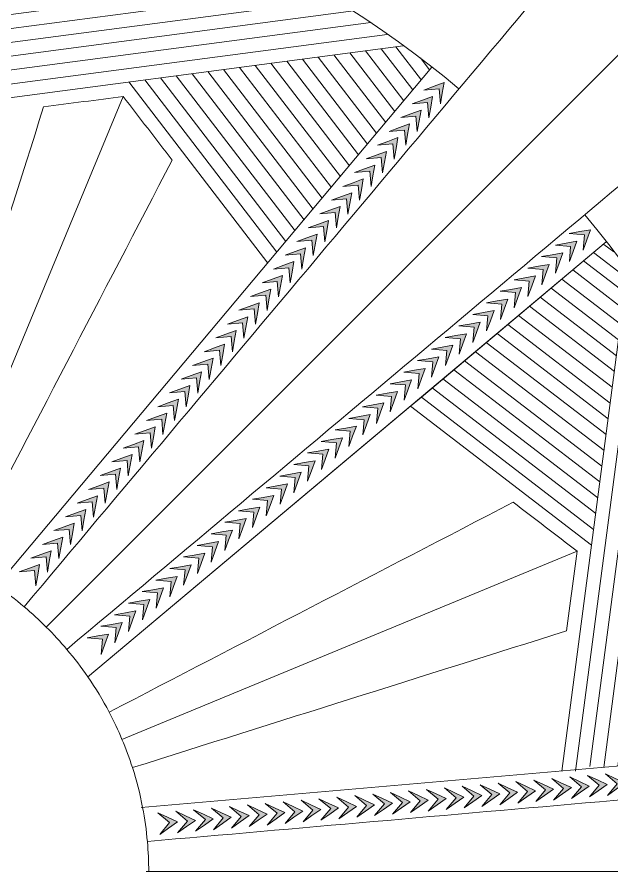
# Model space of a CAD drawing. Header units: inches. Extents: x 3.89 to 8.11, y -8.72 to -3.3.
# Drawn here: x 6.283 to 7.139, y -5.378 to -4.148 of the extents above; entities that cross this region are included whole.
import ezdxf

# ---------------------------------------------------------------- set-up
doc = ezdxf.new("R2010")
doc.units = ezdxf.units.IN
doc.header["$MEASUREMENT"] = 0
doc.layers.add('Layer 1', color=7, linetype='Continuous')

# ---------------------------------------------------------------- blocks, each defined once
blk = doc.blocks.new('block 12')
at = {"layer": 'Layer 1', "lineweight": 0}
for points in [[(6.2532, -4.9668), (6.8801, -4.2205)], [(7.1311, -4.4715), (6.3846, -5.0975)]]:
    blk.add_lwpolyline(points, dxfattribs=at)
blk = doc.blocks.new('block 14')
at = {"layer": 'Layer 1', "lineweight": 0}
for points in [[(6.2321, -3.93), (6.1491, -3.9409)], [(6.2926, -3.942), (6.1473, -3.9611)], [(6.3462, -3.955), (6.1456, -3.9814)], [(6.3949, -3.9686), (6.1438, -4.0016)], [(6.4395, -3.9827), (6.1421, -4.0218)], [(6.481, -3.9972), (6.1403, -4.0421)], [(6.5198, -4.0121), (6.1385, -4.0623)], [(6.5563, -4.0273), (6.1368, -4.0825)], [(6.5909, -4.0427), (6.135, -4.1028)], [(6.6237, -4.0584), (6.1333, -4.123)], [(6.6549, -4.0743), (6.1315, -4.1432)], [(6.6847, -4.0904), (6.1307, -4.1633)], [(6.7133, -4.1066), (6.128, -4.1837)], [(6.7407, -4.123), (6.1262, -4.2039)], [(6.7671, -4.1395), (6.1245, -4.2241)], [(6.792, -4.1563), (6.1257, -4.244)], [(6.8156, -4.1732), (6.1192, -4.2648)], [(6.8387, -4.1897), (6.1192, -4.2844)]]:
    blk.add_lwpolyline(points, dxfattribs=at)
blk = doc.blocks.new('block 13')
at = {"layer": 'Layer 1', "lineweight": 0}
for points in [[(6.8649, -4.2388), (6.8283, -4.191)], [(6.8137, -4.2998), (6.7392, -4.2028)], [(6.8267, -4.2843), (6.7619, -4.1998)], [(6.8398, -4.2687), (6.7846, -4.1968)], [(6.8528, -4.2531), (6.8073, -4.1938)], [(6.7615, -4.3621), (6.6484, -4.2147)], [(6.7745, -4.3465), (6.6711, -4.2117)], [(6.7876, -4.331), (6.6938, -4.2087)], [(6.8006, -4.3154), (6.7165, -4.2057)], [(6.8764, -4.2237), (6.8636, -4.2071)], [(6.7093, -4.4243), (6.5576, -4.2267)], [(6.7223, -4.4088), (6.5803, -4.2237)], [(6.7354, -4.3932), (6.603, -4.2207)], [(6.7484, -4.3776), (6.6257, -4.2177)], [(6.6571, -4.4866), (6.4668, -4.2386)], [(6.6701, -4.471), (6.4895, -4.2356)], [(6.6832, -4.4555), (6.5122, -4.2326)], [(6.6962, -4.4399), (6.5349, -4.2297)], [(6.644, -4.5022), (6.4441, -4.2416)]]:
    blk.add_lwpolyline(points, dxfattribs=at)
at = {"layer": 'Layer 1'}
blk.add_blockref('block 14', (0, 0), dxfattribs=at)
blk = doc.blocks.new('block 15')
at = {"layer": 'Layer 1', "lineweight": 0}
blk.add_lwpolyline([(6.4616, -5.2852), (7.4327, -5.2008)], dxfattribs=at)
blk = doc.blocks.new('block 17')
at = {"layer": 'Layer 1', "lineweight": 0}
for points in [[(7.1618, -4.5131), (7.0671, -5.2326)], [(7.1783, -4.5362), (7.0866, -5.2326)], [(7.1952, -4.5598), (7.1075, -5.2261)], [(7.2117, -4.5861), (7.1273, -5.2273)], [(7.2282, -4.6125), (7.1475, -5.2256)], [(7.2446, -4.6399), (7.1678, -5.2238)], [(7.2609, -4.6685), (7.1881, -5.2211)], [(7.2769, -4.6984), (7.2082, -5.2203)], [(7.2928, -4.7297), (7.2285, -5.2185)], [(7.3085, -4.7626), (7.2487, -5.2168)], [(7.3239, -4.7972), (7.2689, -5.215)], [(7.3391, -4.8338), (7.2892, -5.2133)], [(7.354, -4.8726), (7.3094, -5.2115)], [(7.3685, -4.9142), (7.3296, -5.2097)], [(7.3826, -4.959), (7.3498, -5.208)], [(7.3962, -5.0078), (7.3701, -5.2062)], [(7.4091, -5.0617), (7.3903, -5.2045)], [(7.4211, -5.1224), (7.4105, -5.2027)]]:
    blk.add_lwpolyline(points, dxfattribs=at)
blk = doc.blocks.new('block 16')
at = {"layer": 'Layer 1', "lineweight": 0}
for points in [[(7.1127, -4.4869), (7.1604, -4.5235)], [(7.1277, -4.4755), (7.1417, -4.4861)], [(7.0983, -4.499), (7.1577, -4.5445)], [(7.0827, -4.512), (7.1547, -4.5672)], [(7.0672, -4.5251), (7.1517, -4.5899)], [(7.0516, -4.5381), (7.1487, -4.6126)], [(7.0361, -4.5512), (7.1457, -4.6353)], [(7.0205, -4.5642), (7.1427, -4.658)], [(7.0049, -4.5773), (7.1397, -4.6807)], [(6.9894, -4.5903), (7.1367, -4.7034)], [(6.9738, -4.6034), (7.1338, -4.7261)], [(6.9582, -4.6164), (7.1308, -4.7488)], [(6.9427, -4.6295), (7.1278, -4.7715)], [(6.9271, -4.6425), (7.1248, -4.7942)], [(6.9116, -4.6556), (7.1218, -4.8169)], [(6.896, -4.6686), (7.1188, -4.8396)], [(6.8804, -4.6817), (7.1158, -4.8623)], [(6.8649, -4.6948), (7.1128, -4.885)], [(6.8493, -4.7078), (7.1098, -4.9077)]]:
    blk.add_lwpolyline(points, dxfattribs=at)
at = {"layer": 'Layer 1'}
blk.add_blockref('block 17', (0, 0), dxfattribs=at)
blk = doc.blocks.new('block 19')
at = {"layer": 'Layer 1', "lineweight": 0}
for points in [[(7.1311, -4.4715), (6.8649, -4.6948)], [(6.8649, -4.6948), (6.8493, -4.7078)], [(6.8493, -4.7078), (6.3846, -5.0975)]]:
    blk.add_lwpolyline(points, dxfattribs=at)
blk = doc.blocks.new('block 18')
at = {"layer": 'Layer 1'}
blk.add_blockref('block 19', (0, 0), dxfattribs=at)
blk = doc.blocks.new('block 31')
at = {"layer": 'Layer 1'}
h = blk.add_hatch(color=32, dxfattribs=at)
h.dxf.hatch_style = 2
h.paths.add_polyline_path([(6.8924, -4.2732), (6.8905, -4.2513), (6.8685, -4.2532), (6.8832, -4.2478), (6.8978, -4.2425), (6.8951, -4.2579)])
h = blk.add_hatch(color=32, dxfattribs=at)
h.dxf.hatch_style = 2
h.paths.add_polyline_path([(6.8738, -4.2711), (6.8519, -4.273), (6.8665, -4.2676), (6.8812, -4.2623), (6.8785, -4.2777), (6.8758, -4.293)])
h = blk.add_hatch(color=32, dxfattribs=at)
h.dxf.hatch_style = 2
h.paths.add_polyline_path([(6.8572, -4.2909), (6.8352, -4.2928), (6.8499, -4.2874), (6.8645, -4.2821), (6.8618, -4.2975), (6.8591, -4.3128)])
h = blk.add_hatch(color=32, dxfattribs=at)
h.dxf.hatch_style = 2
h.paths.add_polyline_path([(6.8406, -4.3107), (6.8186, -4.3126), (6.8333, -4.3073), (6.8479, -4.3019), (6.8452, -4.3173), (6.8425, -4.3326)])
h = blk.add_hatch(color=32, dxfattribs=at)
h.dxf.hatch_style = 2
h.paths.add_polyline_path([(6.8239, -4.3305), (6.802, -4.3324), (6.8166, -4.3271), (6.8313, -4.3217), (6.8286, -4.3371), (6.8259, -4.3524)])
h = blk.add_hatch(color=32, dxfattribs=at)
h.dxf.hatch_style = 2
h.paths.add_polyline_path([(6.8073, -4.3503), (6.7853, -4.3522), (6.8, -4.3469), (6.8146, -4.3415), (6.8119, -4.3569), (6.8092, -4.3722)])
h = blk.add_hatch(color=32, dxfattribs=at)
h.dxf.hatch_style = 2
h.paths.add_polyline_path([(6.7907, -4.3701), (6.7687, -4.372), (6.7833, -4.3667), (6.798, -4.3613), (6.7953, -4.3767), (6.7926, -4.392)])
h = blk.add_hatch(color=32, dxfattribs=at)
h.dxf.hatch_style = 2
h.paths.add_polyline_path([(6.774, -4.3899), (6.7521, -4.3918), (6.7667, -4.3865), (6.7814, -4.3811), (6.7787, -4.3965), (6.7759, -4.4118)])
h = blk.add_hatch(color=32, dxfattribs=at)
h.dxf.hatch_style = 2
h.paths.add_polyline_path([(6.7574, -4.4097), (6.7354, -4.4116), (6.7501, -4.4063), (6.7647, -4.4009), (6.762, -4.4163), (6.7593, -4.4316)])
h = blk.add_hatch(color=32, dxfattribs=at)
h.dxf.hatch_style = 2
h.paths.add_polyline_path([(6.7408, -4.4295), (6.7188, -4.4314), (6.7334, -4.4261), (6.7481, -4.4207), (6.7454, -4.4361), (6.7427, -4.4515)])
h = blk.add_hatch(color=32, dxfattribs=at)
h.dxf.hatch_style = 2
h.paths.add_polyline_path([(6.7241, -4.4493), (6.7022, -4.4512), (6.7168, -4.4459), (6.7315, -4.4406), (6.7287, -4.4559), (6.726, -4.4713)])
h = blk.add_hatch(color=32, dxfattribs=at)
h.dxf.hatch_style = 2
h.paths.add_polyline_path([(6.7075, -4.4691), (6.6855, -4.471), (6.7002, -4.4657), (6.7148, -4.4604), (6.7121, -4.4757), (6.7094, -4.4911)])
h = blk.add_hatch(color=32, dxfattribs=at)
h.dxf.hatch_style = 2
h.paths.add_polyline_path([(6.6908, -4.4889), (6.6689, -4.4908), (6.6835, -4.4855), (6.6982, -4.4802), (6.6955, -4.4955), (6.6928, -4.5109)])
h = blk.add_hatch(color=32, dxfattribs=at)
h.dxf.hatch_style = 2
h.paths.add_polyline_path([(6.6742, -4.5087), (6.6522, -4.5106), (6.6669, -4.5053), (6.6815, -4.5), (6.6788, -4.5153), (6.6761, -4.5307)])
h = blk.add_hatch(color=32, dxfattribs=at)
h.dxf.hatch_style = 2
h.paths.add_polyline_path([(6.6576, -4.5285), (6.6356, -4.5304), (6.6503, -4.5251), (6.6649, -4.5198), (6.6622, -4.5351), (6.6595, -4.5505)])
h = blk.add_hatch(color=32, dxfattribs=at)
h.dxf.hatch_style = 2
h.paths.add_polyline_path([(6.6409, -4.5483), (6.619, -4.5502), (6.6336, -4.5449), (6.6483, -4.5396), (6.6456, -4.5549), (6.6429, -4.5703)])
h = blk.add_hatch(color=32, dxfattribs=at)
h.dxf.hatch_style = 2
h.paths.add_polyline_path([(6.6243, -4.5681), (6.6023, -4.57), (6.617, -4.5647), (6.6316, -4.5594), (6.6289, -4.5747), (6.6262, -4.5901)])
h = blk.add_hatch(color=32, dxfattribs=at)
h.dxf.hatch_style = 2
h.paths.add_polyline_path([(6.6077, -4.5879), (6.5857, -4.5898), (6.6004, -4.5845), (6.615, -4.5792), (6.6123, -4.5945), (6.6096, -4.6099)])
h = blk.add_hatch(color=32, dxfattribs=at)
h.dxf.hatch_style = 2
h.paths.add_polyline_path([(6.591, -4.6077), (6.5691, -4.6097), (6.5837, -4.6043), (6.5984, -4.599), (6.5957, -4.6143), (6.5929, -4.6297)])
h = blk.add_hatch(color=32, dxfattribs=at)
h.dxf.hatch_style = 2
h.paths.add_polyline_path([(6.5744, -4.6275), (6.5524, -4.6295), (6.5671, -4.6241), (6.5817, -4.6188), (6.579, -4.6341), (6.5763, -4.6495)])
h = blk.add_hatch(color=32, dxfattribs=at)
h.dxf.hatch_style = 2
h.paths.add_polyline_path([(6.5578, -4.6473), (6.5358, -4.6493), (6.5504, -4.6439), (6.5651, -4.6386), (6.5624, -4.654), (6.5597, -4.6693)])
h = blk.add_hatch(color=32, dxfattribs=at)
h.dxf.hatch_style = 2
h.paths.add_polyline_path([(6.5411, -4.6671), (6.5192, -4.6691), (6.5338, -4.6637), (6.5485, -4.6584), (6.5457, -4.6738), (6.543, -4.6891)])
h = blk.add_hatch(color=32, dxfattribs=at)
h.dxf.hatch_style = 2
h.paths.add_polyline_path([(6.5245, -4.6869), (6.5025, -4.6889), (6.5172, -4.6835), (6.5318, -4.6782), (6.5291, -4.6936), (6.5264, -4.7089)])
h = blk.add_hatch(color=32, dxfattribs=at)
h.dxf.hatch_style = 2
h.paths.add_polyline_path([(6.5078, -4.7068), (6.4859, -4.7087), (6.5005, -4.7033), (6.5152, -4.698), (6.5125, -4.7134), (6.5098, -4.7287)])
h = blk.add_hatch(color=32, dxfattribs=at)
h.dxf.hatch_style = 2
h.paths.add_polyline_path([(6.4912, -4.7266), (6.4692, -4.7285), (6.4839, -4.7231), (6.4985, -4.7178), (6.4958, -4.7332), (6.4931, -4.7485)])
h = blk.add_hatch(color=32, dxfattribs=at)
h.dxf.hatch_style = 2
h.paths.add_polyline_path([(6.4746, -4.7464), (6.4526, -4.7483), (6.4673, -4.743), (6.4819, -4.7376), (6.4792, -4.753), (6.4765, -4.7683)])
h = blk.add_hatch(color=32, dxfattribs=at)
h.dxf.hatch_style = 2
h.paths.add_polyline_path([(6.4579, -4.7662), (6.436, -4.7681), (6.4506, -4.7628), (6.4653, -4.7574), (6.4626, -4.7728), (6.4599, -4.7881)])
h = blk.add_hatch(color=32, dxfattribs=at)
h.dxf.hatch_style = 2
h.paths.add_polyline_path([(6.4413, -4.786), (6.4193, -4.7879), (6.434, -4.7826), (6.4486, -4.7772), (6.4459, -4.7926), (6.4432, -4.8079)])
h = blk.add_hatch(color=32, dxfattribs=at)
h.dxf.hatch_style = 2
h.paths.add_polyline_path([(6.4247, -4.8058), (6.4027, -4.8077), (6.4174, -4.8024), (6.432, -4.797), (6.4293, -4.8124), (6.4266, -4.8277)])
h = blk.add_hatch(color=32, dxfattribs=at)
h.dxf.hatch_style = 2
h.paths.add_polyline_path([(6.408, -4.8256), (6.3861, -4.8275), (6.4007, -4.8222), (6.4154, -4.8168), (6.4127, -4.8322), (6.41, -4.8475)])
h = blk.add_hatch(color=32, dxfattribs=at)
h.dxf.hatch_style = 2
h.paths.add_polyline_path([(6.3914, -4.8454), (6.3694, -4.8473), (6.3841, -4.842), (6.3987, -4.8366), (6.396, -4.852), (6.3933, -4.8673)])
h = blk.add_hatch(color=32, dxfattribs=at)
h.dxf.hatch_style = 2
h.paths.add_polyline_path([(6.3748, -4.8652), (6.3528, -4.8671), (6.3674, -4.8618), (6.3821, -4.8564), (6.3794, -4.8718), (6.3767, -4.8872)])
h = blk.add_hatch(color=32, dxfattribs=at)
h.dxf.hatch_style = 2
h.paths.add_polyline_path([(6.3581, -4.885), (6.3362, -4.8869), (6.3508, -4.8816), (6.3655, -4.8763), (6.3628, -4.8916), (6.36, -4.907)])
h = blk.add_hatch(color=32, dxfattribs=at)
h.dxf.hatch_style = 2
h.paths.add_polyline_path([(6.3415, -4.9048), (6.3195, -4.9067), (6.3342, -4.9014), (6.3488, -4.8961), (6.3461, -4.9114), (6.3434, -4.9268)])
h = blk.add_hatch(color=32, dxfattribs=at)
h.dxf.hatch_style = 2
h.paths.add_polyline_path([(6.3249, -4.9246), (6.3029, -4.9265), (6.3175, -4.9212), (6.3322, -4.9159), (6.3295, -4.9312), (6.3268, -4.9466)])
h = blk.add_hatch(color=32, dxfattribs=at)
h.dxf.hatch_style = 2
h.paths.add_polyline_path([(6.3101, -4.9664), (6.3082, -4.9444), (6.2863, -4.9463), (6.3009, -4.941), (6.3155, -4.9357), (6.3128, -4.951)])
at = {"layer": 'Layer 1', "lineweight": 0}
for points in [[(6.8924, -4.2732), (6.8905, -4.2513), (6.8685, -4.2532), (6.8832, -4.2478), (6.8978, -4.2425), (6.8951, -4.2579), (6.8924, -4.2732)], [(6.8738, -4.2711), (6.8519, -4.273), (6.8665, -4.2676), (6.8812, -4.2623), (6.8785, -4.2777), (6.8758, -4.293), (6.8738, -4.2711)], [(6.8572, -4.2909), (6.8352, -4.2928), (6.8499, -4.2874), (6.8645, -4.2821), (6.8618, -4.2975), (6.8591, -4.3128), (6.8572, -4.2909)], [(6.8406, -4.3107), (6.8186, -4.3126), (6.8333, -4.3073), (6.8479, -4.3019), (6.8452, -4.3173), (6.8425, -4.3326), (6.8406, -4.3107)], [(6.8239, -4.3305), (6.802, -4.3324), (6.8166, -4.3271), (6.8313, -4.3217), (6.8286, -4.3371), (6.8259, -4.3524), (6.8239, -4.3305)], [(6.8073, -4.3503), (6.7853, -4.3522), (6.8, -4.3469), (6.8146, -4.3415), (6.8119, -4.3569), (6.8092, -4.3722), (6.8073, -4.3503)], [(6.7907, -4.3701), (6.7687, -4.372), (6.7833, -4.3667), (6.798, -4.3613), (6.7953, -4.3767), (6.7926, -4.392), (6.7907, -4.3701)], [(6.774, -4.3899), (6.7521, -4.3918), (6.7667, -4.3865), (6.7814, -4.3811), (6.7787, -4.3965), (6.7759, -4.4118), (6.774, -4.3899)], [(6.7574, -4.4097), (6.7354, -4.4116), (6.7501, -4.4063), (6.7647, -4.4009), (6.762, -4.4163), (6.7593, -4.4316), (6.7574, -4.4097)], [(6.7408, -4.4295), (6.7188, -4.4314), (6.7334, -4.4261), (6.7481, -4.4207), (6.7454, -4.4361), (6.7427, -4.4515), (6.7408, -4.4295)], [(6.7241, -4.4493), (6.7022, -4.4512), (6.7168, -4.4459), (6.7315, -4.4406), (6.7287, -4.4559), (6.726, -4.4713), (6.7241, -4.4493)], [(6.7075, -4.4691), (6.6855, -4.471), (6.7002, -4.4657), (6.7148, -4.4604), (6.7121, -4.4757), (6.7094, -4.4911), (6.7075, -4.4691)], [(6.6908, -4.4889), (6.6689, -4.4908), (6.6835, -4.4855), (6.6982, -4.4802), (6.6955, -4.4955), (6.6928, -4.5109), (6.6908, -4.4889)], [(6.6742, -4.5087), (6.6522, -4.5106), (6.6669, -4.5053), (6.6815, -4.5), (6.6788, -4.5153), (6.6761, -4.5307), (6.6742, -4.5087)], [(6.6576, -4.5285), (6.6356, -4.5304), (6.6503, -4.5251), (6.6649, -4.5198), (6.6622, -4.5351), (6.6595, -4.5505), (6.6576, -4.5285)], [(6.6409, -4.5483), (6.619, -4.5502), (6.6336, -4.5449), (6.6483, -4.5396), (6.6456, -4.5549), (6.6429, -4.5703), (6.6409, -4.5483)], [(6.6243, -4.5681), (6.6023, -4.57), (6.617, -4.5647), (6.6316, -4.5594), (6.6289, -4.5747), (6.6262, -4.5901), (6.6243, -4.5681)], [(6.6077, -4.5879), (6.5857, -4.5898), (6.6004, -4.5845), (6.615, -4.5792), (6.6123, -4.5945), (6.6096, -4.6099), (6.6077, -4.5879)], [(6.591, -4.6077), (6.5691, -4.6097), (6.5837, -4.6043), (6.5984, -4.599), (6.5957, -4.6143), (6.5929, -4.6297), (6.591, -4.6077)], [(6.5744, -4.6275), (6.5524, -4.6295), (6.5671, -4.6241), (6.5817, -4.6188), (6.579, -4.6341), (6.5763, -4.6495), (6.5744, -4.6275)], [(6.5578, -4.6473), (6.5358, -4.6493), (6.5504, -4.6439), (6.5651, -4.6386), (6.5624, -4.654), (6.5597, -4.6693), (6.5578, -4.6473)], [(6.5411, -4.6671), (6.5192, -4.6691), (6.5338, -4.6637), (6.5485, -4.6584), (6.5457, -4.6738), (6.543, -4.6891), (6.5411, -4.6671)], [(6.5245, -4.6869), (6.5025, -4.6889), (6.5172, -4.6835), (6.5318, -4.6782), (6.5291, -4.6936), (6.5264, -4.7089), (6.5245, -4.6869)], [(6.5078, -4.7068), (6.4859, -4.7087), (6.5005, -4.7033), (6.5152, -4.698), (6.5125, -4.7134), (6.5098, -4.7287), (6.5078, -4.7068)], [(6.4912, -4.7266), (6.4692, -4.7285), (6.4839, -4.7231), (6.4985, -4.7178), (6.4958, -4.7332), (6.4931, -4.7485), (6.4912, -4.7266)], [(6.4746, -4.7464), (6.4526, -4.7483), (6.4673, -4.743), (6.4819, -4.7376), (6.4792, -4.753), (6.4765, -4.7683), (6.4746, -4.7464)], [(6.4579, -4.7662), (6.436, -4.7681), (6.4506, -4.7628), (6.4653, -4.7574), (6.4626, -4.7728), (6.4599, -4.7881), (6.4579, -4.7662)], [(6.4413, -4.786), (6.4193, -4.7879), (6.434, -4.7826), (6.4486, -4.7772), (6.4459, -4.7926), (6.4432, -4.8079), (6.4413, -4.786)], [(6.4247, -4.8058), (6.4027, -4.8077), (6.4174, -4.8024), (6.432, -4.797), (6.4293, -4.8124), (6.4266, -4.8277), (6.4247, -4.8058)], [(6.408, -4.8256), (6.3861, -4.8275), (6.4007, -4.8222), (6.4154, -4.8168), (6.4127, -4.8322), (6.41, -4.8475), (6.408, -4.8256)], [(6.3914, -4.8454), (6.3694, -4.8473), (6.3841, -4.842), (6.3987, -4.8366), (6.396, -4.852), (6.3933, -4.8673), (6.3914, -4.8454)], [(6.3748, -4.8652), (6.3528, -4.8671), (6.3674, -4.8618), (6.3821, -4.8564), (6.3794, -4.8718), (6.3767, -4.8872), (6.3748, -4.8652)], [(6.3581, -4.885), (6.3362, -4.8869), (6.3508, -4.8816), (6.3655, -4.8763), (6.3628, -4.8916), (6.36, -4.907), (6.3581, -4.885)], [(6.3415, -4.9048), (6.3195, -4.9067), (6.3342, -4.9014), (6.3488, -4.8961), (6.3461, -4.9114), (6.3434, -4.9268), (6.3415, -4.9048)], [(6.3249, -4.9246), (6.3029, -4.9265), (6.3175, -4.9212), (6.3322, -4.9159), (6.3295, -4.9312), (6.3268, -4.9466), (6.3249, -4.9246)], [(6.3101, -4.9664), (6.3082, -4.9444), (6.2863, -4.9463), (6.3009, -4.941), (6.3155, -4.9357), (6.3128, -4.951), (6.3101, -4.9664)]]:
    blk.add_lwpolyline(points, dxfattribs=at)
blk = doc.blocks.new('block 30')
at = {"layer": 'Layer 1'}
blk.add_blockref('block 31', (0, 0), dxfattribs=at)
blk = doc.blocks.new('block 33')
at = {"layer": 'Layer 1'}
h = blk.add_hatch(color=32, dxfattribs=at)
h.dxf.hatch_style = 2
h.paths.add_polyline_path([(7.0977, -4.4834), (7.0996, -4.4615), (7.0776, -4.4595), (7.093, -4.4568), (7.1083, -4.4541), (7.103, -4.4688)])
h = blk.add_hatch(color=32, dxfattribs=at)
h.dxf.hatch_style = 2
h.paths.add_polyline_path([(7.0798, -4.4781), (7.0578, -4.4761), (7.0732, -4.4734), (7.0885, -4.4707), (7.0832, -4.4854), (7.0779, -4.5)])
h = blk.add_hatch(color=32, dxfattribs=at)
h.dxf.hatch_style = 2
h.paths.add_polyline_path([(7.06, -4.4947), (7.038, -4.4928), (7.0533, -4.4901), (7.0687, -4.4873), (7.0634, -4.502), (7.058, -4.5166)])
h = blk.add_hatch(color=32, dxfattribs=at)
h.dxf.hatch_style = 2
h.paths.add_polyline_path([(7.0401, -4.5113), (7.0182, -4.5094), (7.0335, -4.5067), (7.0489, -4.504), (7.0435, -4.5186), (7.0382, -4.5333)])
h = blk.add_hatch(color=32, dxfattribs=at)
h.dxf.hatch_style = 2
h.paths.add_polyline_path([(7.0203, -4.5279), (6.9983, -4.526), (7.0137, -4.5233), (7.0291, -4.5206), (7.0237, -4.5352), (7.0184, -4.5499)])
h = blk.add_hatch(color=32, dxfattribs=at)
h.dxf.hatch_style = 2
h.paths.add_polyline_path([(7.0005, -4.5445), (6.9785, -4.5426), (6.9939, -4.5399), (7.0092, -4.5372), (7.0039, -4.5518), (6.9986, -4.5665)])
h = blk.add_hatch(color=32, dxfattribs=at)
h.dxf.hatch_style = 2
h.paths.add_polyline_path([(6.9807, -4.5611), (6.9587, -4.5592), (6.9741, -4.5565), (6.9894, -4.5538), (6.9841, -4.5685), (6.9787, -4.5831)])
h = blk.add_hatch(color=32, dxfattribs=at)
h.dxf.hatch_style = 2
h.paths.add_polyline_path([(6.9608, -4.5778), (6.9389, -4.5758), (6.9542, -4.5731), (6.9696, -4.5704), (6.9643, -4.5851), (6.9589, -4.5997)])
h = blk.add_hatch(color=32, dxfattribs=at)
h.dxf.hatch_style = 2
h.paths.add_polyline_path([(6.941, -4.5944), (6.9191, -4.5925), (6.9344, -4.5897), (6.9498, -4.587), (6.9444, -4.6017), (6.9391, -4.6163)])
h = blk.add_hatch(color=32, dxfattribs=at)
h.dxf.hatch_style = 2
h.paths.add_polyline_path([(6.9212, -4.611), (6.8992, -4.6091), (6.9146, -4.6064), (6.9299, -4.6037), (6.9246, -4.6183), (6.9193, -4.6329)])
h = blk.add_hatch(color=32, dxfattribs=at)
h.dxf.hatch_style = 2
h.paths.add_polyline_path([(6.9014, -4.6276), (6.8794, -4.6257), (6.8948, -4.623), (6.9101, -4.6203), (6.9048, -4.6349), (6.8995, -4.6496)])
h = blk.add_hatch(color=32, dxfattribs=at)
h.dxf.hatch_style = 2
h.paths.add_polyline_path([(6.8816, -4.6442), (6.8596, -4.6423), (6.8749, -4.6396), (6.8903, -4.6369), (6.885, -4.6515), (6.8796, -4.6662)])
h = blk.add_hatch(color=32, dxfattribs=at)
h.dxf.hatch_style = 2
h.paths.add_polyline_path([(6.8617, -4.6608), (6.8398, -4.6589), (6.8551, -4.6562), (6.8705, -4.6535), (6.8651, -4.6681), (6.8598, -4.6828)])
h = blk.add_hatch(color=32, dxfattribs=at)
h.dxf.hatch_style = 2
h.paths.add_polyline_path([(6.8419, -4.6774), (6.8199, -4.6755), (6.8353, -4.6728), (6.8507, -4.6701), (6.8453, -4.6848), (6.84, -4.6994)])
h = blk.add_hatch(color=32, dxfattribs=at)
h.dxf.hatch_style = 2
h.paths.add_polyline_path([(6.8221, -4.6941), (6.8001, -4.6921), (6.8155, -4.6894), (6.8308, -4.6867), (6.8255, -4.7014), (6.8202, -4.716)])
h = blk.add_hatch(color=32, dxfattribs=at)
h.dxf.hatch_style = 2
h.paths.add_polyline_path([(6.8023, -4.7107), (6.7803, -4.7088), (6.7957, -4.706), (6.811, -4.7033), (6.8057, -4.718), (6.8003, -4.7326)])
h = blk.add_hatch(color=32, dxfattribs=at)
h.dxf.hatch_style = 2
h.paths.add_polyline_path([(6.7824, -4.7273), (6.7605, -4.7254), (6.7758, -4.7227), (6.7912, -4.72), (6.7859, -4.7346), (6.7805, -4.7493)])
h = blk.add_hatch(color=32, dxfattribs=at)
h.dxf.hatch_style = 2
h.paths.add_polyline_path([(6.7626, -4.7439), (6.7407, -4.742), (6.756, -4.7393), (6.7714, -4.7366), (6.766, -4.7512), (6.7607, -4.7659)])
h = blk.add_hatch(color=32, dxfattribs=at)
h.dxf.hatch_style = 2
h.paths.add_polyline_path([(6.7428, -4.7605), (6.7208, -4.7586), (6.7362, -4.7559), (6.7515, -4.7532), (6.7462, -4.7678), (6.7409, -4.7825)])
h = blk.add_hatch(color=32, dxfattribs=at)
h.dxf.hatch_style = 2
h.paths.add_polyline_path([(6.723, -4.7771), (6.701, -4.7752), (6.7164, -4.7725), (6.7317, -4.7698), (6.7264, -4.7844), (6.7211, -4.7991)])
h = blk.add_hatch(color=32, dxfattribs=at)
h.dxf.hatch_style = 2
h.paths.add_polyline_path([(6.7032, -4.7938), (6.6812, -4.7918), (6.6965, -4.7891), (6.7119, -4.7864), (6.7066, -4.8011), (6.7012, -4.8157)])
h = blk.add_hatch(color=32, dxfattribs=at)
h.dxf.hatch_style = 2
h.paths.add_polyline_path([(6.6833, -4.8104), (6.6614, -4.8084), (6.6767, -4.8057), (6.6921, -4.803), (6.6867, -4.8177), (6.6814, -4.8323)])
h = blk.add_hatch(color=32, dxfattribs=at)
h.dxf.hatch_style = 2
h.paths.add_polyline_path([(6.6635, -4.827), (6.6415, -4.8251), (6.6569, -4.8224), (6.6723, -4.8196), (6.6669, -4.8343), (6.6616, -4.8489)])
h = blk.add_hatch(color=32, dxfattribs=at)
h.dxf.hatch_style = 2
h.paths.add_polyline_path([(6.6437, -4.8436), (6.6217, -4.8417), (6.6371, -4.839), (6.6524, -4.8363), (6.6471, -4.8509), (6.6418, -4.8656)])
h = blk.add_hatch(color=32, dxfattribs=at)
h.dxf.hatch_style = 2
h.paths.add_polyline_path([(6.6239, -4.8602), (6.6019, -4.8583), (6.6173, -4.8556), (6.6326, -4.8529), (6.6273, -4.8675), (6.6219, -4.8822)])
h = blk.add_hatch(color=32, dxfattribs=at)
h.dxf.hatch_style = 2
h.paths.add_polyline_path([(6.604, -4.8768), (6.5821, -4.8749), (6.5974, -4.8722), (6.6128, -4.8695), (6.6075, -4.8841), (6.6021, -4.8988)])
h = blk.add_hatch(color=32, dxfattribs=at)
h.dxf.hatch_style = 2
h.paths.add_polyline_path([(6.5842, -4.8934), (6.5623, -4.8915), (6.5776, -4.8888), (6.593, -4.8861), (6.5876, -4.9008), (6.5823, -4.9154)])
h = blk.add_hatch(color=32, dxfattribs=at)
h.dxf.hatch_style = 2
h.paths.add_polyline_path([(6.5644, -4.9101), (6.5424, -4.9081), (6.5578, -4.9054), (6.5731, -4.9027), (6.5678, -4.9174), (6.5625, -4.932)])
h = blk.add_hatch(color=32, dxfattribs=at)
h.dxf.hatch_style = 2
h.paths.add_polyline_path([(6.5446, -4.9267), (6.5226, -4.9247), (6.538, -4.922), (6.5533, -4.9193), (6.548, -4.934), (6.5427, -4.9486)])
h = blk.add_hatch(color=32, dxfattribs=at)
h.dxf.hatch_style = 2
h.paths.add_polyline_path([(6.5248, -4.9433), (6.5028, -4.9414), (6.5181, -4.9387), (6.5335, -4.9359), (6.5282, -4.9506), (6.5228, -4.9652)])
h = blk.add_hatch(color=32, dxfattribs=at)
h.dxf.hatch_style = 2
h.paths.add_polyline_path([(6.5049, -4.9599), (6.483, -4.958), (6.4983, -4.9553), (6.5137, -4.9526), (6.5083, -4.9672), (6.503, -4.9819)])
h = blk.add_hatch(color=32, dxfattribs=at)
h.dxf.hatch_style = 2
h.paths.add_polyline_path([(6.4851, -4.9765), (6.4631, -4.9746), (6.4785, -4.9719), (6.4938, -4.9692), (6.4885, -4.9838), (6.4832, -4.9985)])
h = blk.add_hatch(color=32, dxfattribs=at)
h.dxf.hatch_style = 2
h.paths.add_polyline_path([(6.4653, -4.9931), (6.4433, -4.9912), (6.4587, -4.9885), (6.474, -4.9858), (6.4687, -5.0004), (6.4634, -5.0151)])
h = blk.add_hatch(color=32, dxfattribs=at)
h.dxf.hatch_style = 2
h.paths.add_polyline_path([(6.4455, -5.0097), (6.4235, -5.0078), (6.4389, -5.0051), (6.4542, -5.0024), (6.4489, -5.0171), (6.4435, -5.0317)])
h = blk.add_hatch(color=32, dxfattribs=at)
h.dxf.hatch_style = 2
h.paths.add_polyline_path([(6.4256, -5.0264), (6.4037, -5.0244), (6.419, -5.0217), (6.4344, -5.019), (6.4291, -5.0337), (6.4237, -5.0483)])
h = blk.add_hatch(color=32, dxfattribs=at)
h.dxf.hatch_style = 2
h.paths.add_polyline_path([(6.4039, -5.0649), (6.4058, -5.043), (6.3839, -5.0411), (6.3992, -5.0383), (6.4146, -5.0356), (6.4092, -5.0503)])
at = {"layer": 'Layer 1', "lineweight": 0}
for points in [[(7.0977, -4.4834), (7.0996, -4.4615), (7.0776, -4.4595), (7.093, -4.4568), (7.1083, -4.4541), (7.103, -4.4688), (7.0977, -4.4834)], [(7.0798, -4.4781), (7.0578, -4.4761), (7.0732, -4.4734), (7.0885, -4.4707), (7.0832, -4.4854), (7.0779, -4.5), (7.0798, -4.4781)], [(7.06, -4.4947), (7.038, -4.4928), (7.0533, -4.4901), (7.0687, -4.4873), (7.0634, -4.502), (7.058, -4.5166), (7.06, -4.4947)], [(7.0401, -4.5113), (7.0182, -4.5094), (7.0335, -4.5067), (7.0489, -4.504), (7.0435, -4.5186), (7.0382, -4.5333), (7.0401, -4.5113)], [(7.0203, -4.5279), (6.9983, -4.526), (7.0137, -4.5233), (7.0291, -4.5206), (7.0237, -4.5352), (7.0184, -4.5499), (7.0203, -4.5279)], [(7.0005, -4.5445), (6.9785, -4.5426), (6.9939, -4.5399), (7.0092, -4.5372), (7.0039, -4.5518), (6.9986, -4.5665), (7.0005, -4.5445)], [(6.9807, -4.5611), (6.9587, -4.5592), (6.9741, -4.5565), (6.9894, -4.5538), (6.9841, -4.5685), (6.9787, -4.5831), (6.9807, -4.5611)], [(6.9608, -4.5778), (6.9389, -4.5758), (6.9542, -4.5731), (6.9696, -4.5704), (6.9643, -4.5851), (6.9589, -4.5997), (6.9608, -4.5778)], [(6.941, -4.5944), (6.9191, -4.5925), (6.9344, -4.5897), (6.9498, -4.587), (6.9444, -4.6017), (6.9391, -4.6163), (6.941, -4.5944)], [(6.9212, -4.611), (6.8992, -4.6091), (6.9146, -4.6064), (6.9299, -4.6037), (6.9246, -4.6183), (6.9193, -4.6329), (6.9212, -4.611)], [(6.9014, -4.6276), (6.8794, -4.6257), (6.8948, -4.623), (6.9101, -4.6203), (6.9048, -4.6349), (6.8995, -4.6496), (6.9014, -4.6276)], [(6.8816, -4.6442), (6.8596, -4.6423), (6.8749, -4.6396), (6.8903, -4.6369), (6.885, -4.6515), (6.8796, -4.6662), (6.8816, -4.6442)], [(6.8617, -4.6608), (6.8398, -4.6589), (6.8551, -4.6562), (6.8705, -4.6535), (6.8651, -4.6681), (6.8598, -4.6828), (6.8617, -4.6608)], [(6.8419, -4.6774), (6.8199, -4.6755), (6.8353, -4.6728), (6.8507, -4.6701), (6.8453, -4.6848), (6.84, -4.6994), (6.8419, -4.6774)], [(6.8221, -4.6941), (6.8001, -4.6921), (6.8155, -4.6894), (6.8308, -4.6867), (6.8255, -4.7014), (6.8202, -4.716), (6.8221, -4.6941)], [(6.8023, -4.7107), (6.7803, -4.7088), (6.7957, -4.706), (6.811, -4.7033), (6.8057, -4.718), (6.8003, -4.7326), (6.8023, -4.7107)], [(6.7824, -4.7273), (6.7605, -4.7254), (6.7758, -4.7227), (6.7912, -4.72), (6.7859, -4.7346), (6.7805, -4.7493), (6.7824, -4.7273)], [(6.7626, -4.7439), (6.7407, -4.742), (6.756, -4.7393), (6.7714, -4.7366), (6.766, -4.7512), (6.7607, -4.7659), (6.7626, -4.7439)], [(6.7428, -4.7605), (6.7208, -4.7586), (6.7362, -4.7559), (6.7515, -4.7532), (6.7462, -4.7678), (6.7409, -4.7825), (6.7428, -4.7605)], [(6.723, -4.7771), (6.701, -4.7752), (6.7164, -4.7725), (6.7317, -4.7698), (6.7264, -4.7844), (6.7211, -4.7991), (6.723, -4.7771)], [(6.7032, -4.7938), (6.6812, -4.7918), (6.6965, -4.7891), (6.7119, -4.7864), (6.7066, -4.8011), (6.7012, -4.8157), (6.7032, -4.7938)], [(6.6833, -4.8104), (6.6614, -4.8084), (6.6767, -4.8057), (6.6921, -4.803), (6.6867, -4.8177), (6.6814, -4.8323), (6.6833, -4.8104)], [(6.6635, -4.827), (6.6415, -4.8251), (6.6569, -4.8224), (6.6723, -4.8196), (6.6669, -4.8343), (6.6616, -4.8489), (6.6635, -4.827)], [(6.6437, -4.8436), (6.6217, -4.8417), (6.6371, -4.839), (6.6524, -4.8363), (6.6471, -4.8509), (6.6418, -4.8656), (6.6437, -4.8436)], [(6.6239, -4.8602), (6.6019, -4.8583), (6.6173, -4.8556), (6.6326, -4.8529), (6.6273, -4.8675), (6.6219, -4.8822), (6.6239, -4.8602)], [(6.604, -4.8768), (6.5821, -4.8749), (6.5974, -4.8722), (6.6128, -4.8695), (6.6075, -4.8841), (6.6021, -4.8988), (6.604, -4.8768)], [(6.5842, -4.8934), (6.5623, -4.8915), (6.5776, -4.8888), (6.593, -4.8861), (6.5876, -4.9008), (6.5823, -4.9154), (6.5842, -4.8934)], [(6.5644, -4.9101), (6.5424, -4.9081), (6.5578, -4.9054), (6.5731, -4.9027), (6.5678, -4.9174), (6.5625, -4.932), (6.5644, -4.9101)], [(6.5446, -4.9267), (6.5226, -4.9247), (6.538, -4.922), (6.5533, -4.9193), (6.548, -4.934), (6.5427, -4.9486), (6.5446, -4.9267)], [(6.5248, -4.9433), (6.5028, -4.9414), (6.5181, -4.9387), (6.5335, -4.9359), (6.5282, -4.9506), (6.5228, -4.9652), (6.5248, -4.9433)], [(6.5049, -4.9599), (6.483, -4.958), (6.4983, -4.9553), (6.5137, -4.9526), (6.5083, -4.9672), (6.503, -4.9819), (6.5049, -4.9599)], [(6.4851, -4.9765), (6.4631, -4.9746), (6.4785, -4.9719), (6.4938, -4.9692), (6.4885, -4.9838), (6.4832, -4.9985), (6.4851, -4.9765)], [(6.4653, -4.9931), (6.4433, -4.9912), (6.4587, -4.9885), (6.474, -4.9858), (6.4687, -5.0004), (6.4634, -5.0151), (6.4653, -4.9931)], [(6.4455, -5.0097), (6.4235, -5.0078), (6.4389, -5.0051), (6.4542, -5.0024), (6.4489, -5.0171), (6.4435, -5.0317), (6.4455, -5.0097)], [(6.4256, -5.0264), (6.4037, -5.0244), (6.419, -5.0217), (6.4344, -5.019), (6.4291, -5.0337), (6.4237, -5.0483), (6.4256, -5.0264)], [(6.4039, -5.0649), (6.4058, -5.043), (6.3839, -5.0411), (6.3992, -5.0383), (6.4146, -5.0356), (6.4092, -5.0503), (6.4039, -5.0649)]]:
    blk.add_lwpolyline(points, dxfattribs=at)
blk = doc.blocks.new('block 32')
at = {"layer": 'Layer 1'}
blk.add_blockref('block 33', (0, 0), dxfattribs=at)
blk = doc.blocks.new('block 29')
at = {"layer": 'Layer 1'}
for name in ['block 30', 'block 32']:
    blk.add_blockref(name, (0, 0), dxfattribs=at)
blk = doc.blocks.new('block 35')
at = {"layer": 'Layer 1'}
h = blk.add_hatch(color=32, dxfattribs=at)
h.dxf.hatch_style = 2
h.paths.add_polyline_path([(7.3014, -5.2374), (7.2845, -5.2232), (7.2986, -5.2298), (7.3127, -5.2364), (7.3, -5.2453), (7.2872, -5.2542)])
h = blk.add_hatch(color=32, dxfattribs=at)
h.dxf.hatch_style = 2
h.paths.add_polyline_path([(7.3271, -5.2351), (7.3103, -5.2209), (7.3244, -5.2275), (7.3385, -5.2341), (7.3257, -5.2431), (7.313, -5.252)])
h = blk.add_hatch(color=32, dxfattribs=at)
h.dxf.hatch_style = 2
h.paths.add_polyline_path([(7.3529, -5.2329), (7.336, -5.2187), (7.3502, -5.2253), (7.3643, -5.2319), (7.3515, -5.2408), (7.3387, -5.2498)])
h = blk.add_hatch(color=32, dxfattribs=at)
h.dxf.hatch_style = 2
h.paths.add_polyline_path([(7.3787, -5.2306), (7.3618, -5.2165), (7.3759, -5.223), (7.39, -5.2296), (7.3773, -5.2386), (7.3645, -5.2475)])
h = blk.add_hatch(color=32, dxfattribs=at)
h.dxf.hatch_style = 2
h.paths.add_polyline_path([(7.3903, -5.2453), (7.4044, -5.2284), (7.3876, -5.2142), (7.4017, -5.2208), (7.4158, -5.2274), (7.403, -5.2363)])
h = blk.add_hatch(color=32, dxfattribs=at)
h.dxf.hatch_style = 2
h.paths.add_polyline_path([(7.1468, -5.2508), (7.1299, -5.2366), (7.144, -5.2432), (7.1581, -5.2498), (7.1454, -5.2587), (7.1326, -5.2677)])
h = blk.add_hatch(color=32, dxfattribs=at)
h.dxf.hatch_style = 2
h.paths.add_polyline_path([(7.1725, -5.2486), (7.1557, -5.2344), (7.1698, -5.241), (7.1839, -5.2476), (7.1711, -5.2565), (7.1584, -5.2654)])
h = blk.add_hatch(color=32, dxfattribs=at)
h.dxf.hatch_style = 2
h.paths.add_polyline_path([(7.1983, -5.2463), (7.1814, -5.2321), (7.1955, -5.2387), (7.2097, -5.2453), (7.1969, -5.2543), (7.1841, -5.2632)])
h = blk.add_hatch(color=32, dxfattribs=at)
h.dxf.hatch_style = 2
h.paths.add_polyline_path([(7.2241, -5.2441), (7.2072, -5.2299), (7.2213, -5.2365), (7.2354, -5.2431), (7.2227, -5.252), (7.2099, -5.261)])
h = blk.add_hatch(color=32, dxfattribs=at)
h.dxf.hatch_style = 2
h.paths.add_polyline_path([(7.2498, -5.2418), (7.233, -5.2277), (7.2471, -5.2342), (7.2612, -5.2408), (7.2484, -5.2498), (7.2357, -5.2587)])
h = blk.add_hatch(color=32, dxfattribs=at)
h.dxf.hatch_style = 2
h.paths.add_polyline_path([(7.2756, -5.2396), (7.2587, -5.2254), (7.2729, -5.232), (7.287, -5.2386), (7.2742, -5.2475), (7.2614, -5.2565)])
h = blk.add_hatch(color=32, dxfattribs=at)
h.dxf.hatch_style = 2
h.paths.add_polyline_path([(7.0179, -5.262), (7.001, -5.2478), (7.0152, -5.2544), (7.0293, -5.261), (7.0165, -5.2699), (7.0038, -5.2789)])
h = blk.add_hatch(color=32, dxfattribs=at)
h.dxf.hatch_style = 2
h.paths.add_polyline_path([(7.0437, -5.2598), (7.0268, -5.2456), (7.0409, -5.2522), (7.0551, -5.2588), (7.0423, -5.2677), (7.0295, -5.2766)])
h = blk.add_hatch(color=32, dxfattribs=at)
h.dxf.hatch_style = 2
h.paths.add_polyline_path([(7.0695, -5.2575), (7.0526, -5.2433), (7.0667, -5.2499), (7.0808, -5.2565), (7.0681, -5.2655), (7.0553, -5.2744)])
h = blk.add_hatch(color=32, dxfattribs=at)
h.dxf.hatch_style = 2
h.paths.add_polyline_path([(7.0952, -5.2553), (7.0784, -5.2411), (7.0925, -5.2477), (7.1066, -5.2543), (7.0938, -5.2632), (7.0811, -5.2722)])
h = blk.add_hatch(color=32, dxfattribs=at)
h.dxf.hatch_style = 2
h.paths.add_polyline_path([(7.121, -5.253), (7.1041, -5.2389), (7.1182, -5.2455), (7.1324, -5.252), (7.1196, -5.261), (7.1068, -5.2699)])
h = blk.add_hatch(color=32, dxfattribs=at)
h.dxf.hatch_style = 2
h.paths.add_polyline_path([(6.8633, -5.2754), (6.8464, -5.2613), (6.8606, -5.2679), (6.8747, -5.2744), (6.8619, -5.2834), (6.8492, -5.2923)])
h = blk.add_hatch(color=32, dxfattribs=at)
h.dxf.hatch_style = 2
h.paths.add_polyline_path([(6.8891, -5.2732), (6.8722, -5.259), (6.8863, -5.2656), (6.9005, -5.2722), (6.8877, -5.2811), (6.8749, -5.2901)])
h = blk.add_hatch(color=32, dxfattribs=at)
h.dxf.hatch_style = 2
h.paths.add_polyline_path([(6.9149, -5.271), (6.898, -5.2568), (6.9121, -5.2634), (6.9262, -5.27), (6.9135, -5.2789), (6.9007, -5.2878)])
h = blk.add_hatch(color=32, dxfattribs=at)
h.dxf.hatch_style = 2
h.paths.add_polyline_path([(6.9406, -5.2687), (6.9237, -5.2545), (6.9379, -5.2611), (6.952, -5.2677), (6.9392, -5.2767), (6.9265, -5.2856)])
h = blk.add_hatch(color=32, dxfattribs=at)
h.dxf.hatch_style = 2
h.paths.add_polyline_path([(6.9664, -5.2665), (6.9495, -5.2523), (6.9636, -5.2589), (6.9778, -5.2655), (6.965, -5.2744), (6.9522, -5.2834)])
h = blk.add_hatch(color=32, dxfattribs=at)
h.dxf.hatch_style = 2
h.paths.add_polyline_path([(6.9922, -5.2642), (6.9753, -5.2501), (6.9894, -5.2567), (7.0035, -5.2632), (6.9908, -5.2722), (6.978, -5.2811)])
h = blk.add_hatch(color=32, dxfattribs=at)
h.dxf.hatch_style = 2
h.paths.add_polyline_path([(6.7345, -5.2866), (6.7176, -5.2725), (6.7317, -5.2791), (6.7459, -5.2856), (6.7331, -5.2946), (6.7203, -5.3035)])
h = blk.add_hatch(color=32, dxfattribs=at)
h.dxf.hatch_style = 2
h.paths.add_polyline_path([(6.7603, -5.2844), (6.7434, -5.2702), (6.7575, -5.2768), (6.7716, -5.2834), (6.7589, -5.2923), (6.7461, -5.3013)])
h = blk.add_hatch(color=32, dxfattribs=at)
h.dxf.hatch_style = 2
h.paths.add_polyline_path([(6.786, -5.2822), (6.7691, -5.268), (6.7833, -5.2746), (6.7974, -5.2812), (6.7846, -5.2901), (6.7719, -5.299)])
h = blk.add_hatch(color=32, dxfattribs=at)
h.dxf.hatch_style = 2
h.paths.add_polyline_path([(6.8118, -5.2799), (6.7949, -5.2657), (6.809, -5.2723), (6.8232, -5.2789), (6.8104, -5.2879), (6.7976, -5.2968)])
h = blk.add_hatch(color=32, dxfattribs=at)
h.dxf.hatch_style = 2
h.paths.add_polyline_path([(6.8376, -5.2777), (6.8207, -5.2635), (6.8348, -5.2701), (6.8489, -5.2767), (6.8362, -5.2856), (6.8234, -5.2946)])
h = blk.add_hatch(color=32, dxfattribs=at)
h.dxf.hatch_style = 2
h.paths.add_polyline_path([(6.5799, -5.3001), (6.563, -5.2859), (6.5771, -5.2925), (6.5913, -5.2991), (6.5785, -5.308), (6.5657, -5.317)])
h = blk.add_hatch(color=32, dxfattribs=at)
h.dxf.hatch_style = 2
h.paths.add_polyline_path([(6.6057, -5.2978), (6.5888, -5.2837), (6.6029, -5.2903), (6.617, -5.2968), (6.6043, -5.3058), (6.5915, -5.3147)])
h = blk.add_hatch(color=32, dxfattribs=at)
h.dxf.hatch_style = 2
h.paths.add_polyline_path([(6.6314, -5.2956), (6.6145, -5.2814), (6.6287, -5.288), (6.6428, -5.2946), (6.63, -5.3035), (6.6173, -5.3125)])
h = blk.add_hatch(color=32, dxfattribs=at)
h.dxf.hatch_style = 2
h.paths.add_polyline_path([(6.6572, -5.2934), (6.6403, -5.2792), (6.6544, -5.2858), (6.6686, -5.2924), (6.6558, -5.3013), (6.643, -5.3103)])
h = blk.add_hatch(color=32, dxfattribs=at)
h.dxf.hatch_style = 2
h.paths.add_polyline_path([(6.683, -5.2911), (6.6661, -5.277), (6.6802, -5.2835), (6.6943, -5.2901), (6.6816, -5.2991), (6.6688, -5.308)])
h = blk.add_hatch(color=32, dxfattribs=at)
h.dxf.hatch_style = 2
h.paths.add_polyline_path([(6.7087, -5.2889), (6.6918, -5.2747), (6.706, -5.2813), (6.7201, -5.2879), (6.7073, -5.2968), (6.6946, -5.3058)])
h = blk.add_hatch(color=32, dxfattribs=at)
h.dxf.hatch_style = 2
h.paths.add_polyline_path([(6.4884, -5.3237), (6.5026, -5.3068), (6.4857, -5.2926), (6.4998, -5.2992), (6.514, -5.3058), (6.5012, -5.3148)])
h = blk.add_hatch(color=32, dxfattribs=at)
h.dxf.hatch_style = 2
h.paths.add_polyline_path([(6.5284, -5.3046), (6.5115, -5.2904), (6.5256, -5.297), (6.5397, -5.3036), (6.527, -5.3125), (6.5142, -5.3215)])
h = blk.add_hatch(color=32, dxfattribs=at)
h.dxf.hatch_style = 2
h.paths.add_polyline_path([(6.5541, -5.3023), (6.5372, -5.2882), (6.5514, -5.2947), (6.5655, -5.3013), (6.5527, -5.3103), (6.54, -5.3192)])
at = {"layer": 'Layer 1', "lineweight": 0}
for points in [[(7.3014, -5.2374), (7.2845, -5.2232), (7.2986, -5.2298), (7.3127, -5.2364), (7.3, -5.2453), (7.2872, -5.2542), (7.3014, -5.2374)], [(7.3271, -5.2351), (7.3103, -5.2209), (7.3244, -5.2275), (7.3385, -5.2341), (7.3257, -5.2431), (7.313, -5.252), (7.3271, -5.2351)], [(7.3529, -5.2329), (7.336, -5.2187), (7.3502, -5.2253), (7.3643, -5.2319), (7.3515, -5.2408), (7.3387, -5.2498), (7.3529, -5.2329)], [(7.3787, -5.2306), (7.3618, -5.2165), (7.3759, -5.223), (7.39, -5.2296), (7.3773, -5.2386), (7.3645, -5.2475), (7.3787, -5.2306)], [(7.3903, -5.2453), (7.4044, -5.2284), (7.3876, -5.2142), (7.4017, -5.2208), (7.4158, -5.2274), (7.403, -5.2363), (7.3903, -5.2453)], [(7.1468, -5.2508), (7.1299, -5.2366), (7.144, -5.2432), (7.1581, -5.2498), (7.1454, -5.2587), (7.1326, -5.2677), (7.1468, -5.2508)], [(7.1725, -5.2486), (7.1557, -5.2344), (7.1698, -5.241), (7.1839, -5.2476), (7.1711, -5.2565), (7.1584, -5.2654), (7.1725, -5.2486)], [(7.1983, -5.2463), (7.1814, -5.2321), (7.1955, -5.2387), (7.2097, -5.2453), (7.1969, -5.2543), (7.1841, -5.2632), (7.1983, -5.2463)], [(7.2241, -5.2441), (7.2072, -5.2299), (7.2213, -5.2365), (7.2354, -5.2431), (7.2227, -5.252), (7.2099, -5.261), (7.2241, -5.2441)], [(7.2498, -5.2418), (7.233, -5.2277), (7.2471, -5.2342), (7.2612, -5.2408), (7.2484, -5.2498), (7.2357, -5.2587), (7.2498, -5.2418)], [(7.2756, -5.2396), (7.2587, -5.2254), (7.2729, -5.232), (7.287, -5.2386), (7.2742, -5.2475), (7.2614, -5.2565), (7.2756, -5.2396)], [(7.0179, -5.262), (7.001, -5.2478), (7.0152, -5.2544), (7.0293, -5.261), (7.0165, -5.2699), (7.0038, -5.2789), (7.0179, -5.262)], [(7.0437, -5.2598), (7.0268, -5.2456), (7.0409, -5.2522), (7.0551, -5.2588), (7.0423, -5.2677), (7.0295, -5.2766), (7.0437, -5.2598)], [(7.0695, -5.2575), (7.0526, -5.2433), (7.0667, -5.2499), (7.0808, -5.2565), (7.0681, -5.2655), (7.0553, -5.2744), (7.0695, -5.2575)], [(7.0952, -5.2553), (7.0784, -5.2411), (7.0925, -5.2477), (7.1066, -5.2543), (7.0938, -5.2632), (7.0811, -5.2722), (7.0952, -5.2553)], [(7.121, -5.253), (7.1041, -5.2389), (7.1182, -5.2455), (7.1324, -5.252), (7.1196, -5.261), (7.1068, -5.2699), (7.121, -5.253)], [(6.8633, -5.2754), (6.8464, -5.2613), (6.8606, -5.2679), (6.8747, -5.2744), (6.8619, -5.2834), (6.8492, -5.2923), (6.8633, -5.2754)], [(6.8891, -5.2732), (6.8722, -5.259), (6.8863, -5.2656), (6.9005, -5.2722), (6.8877, -5.2811), (6.8749, -5.2901), (6.8891, -5.2732)], [(6.9149, -5.271), (6.898, -5.2568), (6.9121, -5.2634), (6.9262, -5.27), (6.9135, -5.2789), (6.9007, -5.2878), (6.9149, -5.271)], [(6.9406, -5.2687), (6.9237, -5.2545), (6.9379, -5.2611), (6.952, -5.2677), (6.9392, -5.2767), (6.9265, -5.2856), (6.9406, -5.2687)], [(6.9664, -5.2665), (6.9495, -5.2523), (6.9636, -5.2589), (6.9778, -5.2655), (6.965, -5.2744), (6.9522, -5.2834), (6.9664, -5.2665)], [(6.9922, -5.2642), (6.9753, -5.2501), (6.9894, -5.2567), (7.0035, -5.2632), (6.9908, -5.2722), (6.978, -5.2811), (6.9922, -5.2642)], [(6.7345, -5.2866), (6.7176, -5.2725), (6.7317, -5.2791), (6.7459, -5.2856), (6.7331, -5.2946), (6.7203, -5.3035), (6.7345, -5.2866)], [(6.7603, -5.2844), (6.7434, -5.2702), (6.7575, -5.2768), (6.7716, -5.2834), (6.7589, -5.2923), (6.7461, -5.3013), (6.7603, -5.2844)], [(6.786, -5.2822), (6.7691, -5.268), (6.7833, -5.2746), (6.7974, -5.2812), (6.7846, -5.2901), (6.7719, -5.299), (6.786, -5.2822)], [(6.8118, -5.2799), (6.7949, -5.2657), (6.809, -5.2723), (6.8232, -5.2789), (6.8104, -5.2879), (6.7976, -5.2968), (6.8118, -5.2799)], [(6.8376, -5.2777), (6.8207, -5.2635), (6.8348, -5.2701), (6.8489, -5.2767), (6.8362, -5.2856), (6.8234, -5.2946), (6.8376, -5.2777)], [(6.5799, -5.3001), (6.563, -5.2859), (6.5771, -5.2925), (6.5913, -5.2991), (6.5785, -5.308), (6.5657, -5.317), (6.5799, -5.3001)], [(6.6057, -5.2978), (6.5888, -5.2837), (6.6029, -5.2903), (6.617, -5.2968), (6.6043, -5.3058), (6.5915, -5.3147), (6.6057, -5.2978)], [(6.6314, -5.2956), (6.6145, -5.2814), (6.6287, -5.288), (6.6428, -5.2946), (6.63, -5.3035), (6.6173, -5.3125), (6.6314, -5.2956)], [(6.6572, -5.2934), (6.6403, -5.2792), (6.6544, -5.2858), (6.6686, -5.2924), (6.6558, -5.3013), (6.643, -5.3103), (6.6572, -5.2934)], [(6.683, -5.2911), (6.6661, -5.277), (6.6802, -5.2835), (6.6943, -5.2901), (6.6816, -5.2991), (6.6688, -5.308), (6.683, -5.2911)], [(6.7087, -5.2889), (6.6918, -5.2747), (6.706, -5.2813), (6.7201, -5.2879), (6.7073, -5.2968), (6.6946, -5.3058), (6.7087, -5.2889)], [(6.4884, -5.3237), (6.5026, -5.3068), (6.4857, -5.2926), (6.4998, -5.2992), (6.514, -5.3058), (6.5012, -5.3148), (6.4884, -5.3237)], [(6.5284, -5.3046), (6.5115, -5.2904), (6.5256, -5.297), (6.5397, -5.3036), (6.527, -5.3125), (6.5142, -5.3215), (6.5284, -5.3046)], [(6.5541, -5.3023), (6.5372, -5.2882), (6.5514, -5.2947), (6.5655, -5.3013), (6.5527, -5.3103), (6.54, -5.3192), (6.5541, -5.3023)]]:
    blk.add_lwpolyline(points, dxfattribs=at)
blk = doc.blocks.new('block 34')
at = {"layer": 'Layer 1'}
blk.add_blockref('block 35', (0, 0), dxfattribs=at)

msp = doc.modelspace()

# ---------------------------------------------------------------- linework, layer by layer
at = {"layer": 'Layer 1', "lineweight": 0}
for points in [[(7.1823, -4.1691), (6.3252, -5.0256)], [(6.4359, -4.2624), (6.164, -4.9177)], [(7.089, -4.9164), (6.4341, -5.1871)]]:
    msp.add_lwpolyline(points, dxfattribs=at)
for points, knots in [([(3.8941, -5.3777), (3.8941, -4.2299), (4.8245, -3.2995), (5.9722, -3.2995), (7.12, -3.2995), (8.0504, -4.2299), (8.0504, -5.3777)], [0, 0, 0, 0, 1, 1, 1, 2, 2, 2, 2]), ([(3.9941, -5.3777), (3.9941, -4.2852), (4.8797, -3.3995), (5.9722, -3.3995), (7.0647, -3.3995), (7.9504, -4.2852), (7.9504, -5.3777)], [0, 0, 0, 0, 1, 1, 1, 2, 2, 2, 2]), ([(4.0919, -5.3777), (4.0919, -4.3392), (4.9337, -3.4973), (5.9722, -3.4973), (7.0107, -3.4973), (7.8526, -4.3392), (7.8526, -5.3777)], [0, 0, 0, 0, 1, 1, 1, 2, 2, 2, 2]), ([(7.3581, -4.2162), (7.0237, -4.4966), (6.6891, -4.7771), (6.3546, -5.0577), (6.3455, -5.0466), (6.3356, -5.0359), (6.3252, -5.0256), (6.3149, -5.0155), (6.3044, -5.0056), (6.2933, -4.9964), (6.5741, -4.6621), (6.8549, -4.328), (7.1356, -3.9937), (7.1512, -4.0521), (7.1667, -4.1106), (7.1823, -4.1691), (7.2409, -4.1848), (7.2995, -4.2005), (7.3581, -4.2162)], [0, 0, 0, 0, 1, 1, 1, 2, 2, 2, 3, 3, 3, 4, 4, 4, 5, 5, 5, 6, 6, 6, 6]), ([(6.5063, -4.3542), (6.4052, -4.5481), (6.3042, -4.742), (6.2031, -4.936), (6.1903, -4.9294), (6.1773, -4.9232), (6.164, -4.9177), (6.1508, -4.9121), (6.1371, -4.9071), (6.1234, -4.9028), (6.1894, -4.6944), (6.2553, -4.4859), (6.3213, -4.2775), (6.3595, -4.2724), (6.3977, -4.2674), (6.4359, -4.2624), (6.4594, -4.293), (6.4828, -4.3235), (6.5063, -4.3542)], [0, 0, 0, 0, 1, 1, 1, 2, 2, 2, 3, 3, 3, 4, 4, 4, 5, 5, 5, 6, 6, 6, 6]), ([(6.4156, -5.148), (6.6095, -5.0473), (6.8033, -4.9467), (6.9971, -4.846), (7.0278, -4.8695), (7.0584, -4.893), (7.089, -4.9164), (7.084, -4.9546), (7.079, -4.9928), (7.0738, -5.031), (6.8656, -5.0966), (6.6574, -5.1621), (6.4492, -5.2277)], [0, 0, 0, 0, 1, 1, 1, 2, 2, 2, 3, 3, 3, 4, 4, 4, 4]), ([(6.4726, -5.3777), (6.4726, -5.3775), (6.4726, -5.3774), (6.4726, -5.3773), (6.4726, -5.3628), (6.4719, -5.3485), (6.4706, -5.3345), (6.4692, -5.3177), (6.4669, -5.3013), (6.4638, -5.285), (6.4601, -5.2655), (6.4552, -5.2463), (6.4492, -5.2277), (6.4448, -5.2139), (6.4398, -5.2003), (6.4341, -5.1871), (6.4285, -5.1738), (6.4224, -5.1607), (6.4156, -5.148), (6.4065, -5.1305), (6.3962, -5.1135), (6.3849, -5.0973), (6.3756, -5.0835), (6.3655, -5.0703), (6.3546, -5.0577), (6.3455, -5.0466), (6.3356, -5.0359), (6.3252, -5.0256), (6.3149, -5.0155), (6.3044, -5.0056), (6.2933, -4.9964), (6.2805, -4.9857), (6.2673, -4.9756), (6.2535, -4.9663), (6.2374, -4.9552), (6.2205, -4.945), (6.2031, -4.936), (6.1903, -4.9294), (6.1773, -4.9232), (6.164, -4.9177), (6.1508, -4.9121), (6.1371, -4.9071), (6.1234, -4.9028), (6.1046, -4.8969), (6.0856, -4.8921), (6.066, -4.8884), (6.0498, -4.8853), (6.0333, -4.8831), (6.0165, -4.8817), (6.0027, -4.8805), (5.9888, -4.8799), (5.9748, -4.8799), (5.9742, -4.8799), (5.9737, -4.8799), (5.9731, -4.8799), (5.9585, -4.8799), (5.9441, -4.8806), (5.9299, -4.882), (5.9133, -4.8835), (5.8967, -4.8859), (5.8806, -4.8889), (5.8612, -4.8927), (5.8423, -4.8977), (5.8238, -4.9037), (5.8101, -4.9081), (5.7965, -4.9131), (5.7833, -4.9187), (5.7701, -4.9244), (5.757, -4.9305), (5.7444, -4.9371), (5.7444, -4.9371), (5.7442, -4.9371), (5.7442, -4.9371), (5.7121, -4.9542), (5.6821, -4.9746), (5.6546, -4.998), (5.6435, -5.0073), (5.633, -5.017), (5.6228, -5.0273), (5.6127, -5.0374), (5.603, -5.0481), (5.5938, -5.0591), (5.5706, -5.0866), (5.5505, -5.1166), (5.5335, -5.1487), (5.527, -5.1613), (5.5209, -5.1744), (5.5152, -5.1877), (5.5098, -5.2009), (5.5048, -5.2144), (5.5005, -5.2281), (5.4895, -5.2621), (5.4823, -5.2977), (5.4791, -5.3344), (5.4778, -5.3485), (5.4771, -5.3628), (5.4771, -5.3773), (5.4771, -5.3774), (5.4771, -5.3774), (5.4771, -5.3775), (5.4771, -5.3775), (5.4771, -5.3777), (5.4771, -5.3777)], [0, 0, 0, 0, 1, 1, 1, 2, 2, 2, 3, 3, 3, 4, 4, 4, 5, 5, 5, 6, 6, 6, 7, 7, 7, 8, 8, 8, 9, 9, 9, 10, 10, 10, 11, 11, 11, 12, 12, 12, 13, 13, 13, 14, 14, 14, 15, 15, 15, 16, 16, 16, 17, 17, 17, 18, 18, 18, 19, 19, 19, 20, 20, 20, 21, 21, 21, 22, 22, 22, 23, 23, 23, 24, 24, 24, 25, 25, 25, 26, 26, 26, 27, 27, 27, 28, 28, 28, 29, 29, 29, 30, 30, 30, 31, 31, 31, 32, 32, 32, 33, 33, 33, 34, 34, 34, 34]), ([(6.4706, -5.3339), (6.9044, -5.2958), (7.3382, -5.2577), (7.7721, -5.2196), (7.7418, -5.2721), (7.7114, -5.3246), (7.6811, -5.3771), (7.2771, -5.3772), (6.8731, -5.3772), (6.4691, -5.3772)], [0, 0, 0, 0, 1, 1, 1, 2, 2, 2, 3, 3, 3, 3])]:
    msp.add_open_spline(points, degree=3, knots=knots, dxfattribs=at)
for points in [[(6.1016, -3.9128), (6.4116, -3.9395), (6.6941, -4.0624), (6.9191, -4.2515)], [(7.1001, -4.4325), (7.2892, -4.6576), (7.412, -4.9402), (7.4386, -5.2502)]]:
    msp.add_open_spline(points, degree=3, dxfattribs=at)

# ---------------------------------------------------------------- block references
at = {"layer": 'Layer 1'}
for name in ['block 13', 'block 12', 'block 29', 'block 18', 'block 16', 'block 15', 'block 34']:
    msp.add_blockref(name, (0, 0), dxfattribs=at)

doc.saveas('drawing.dxf')
